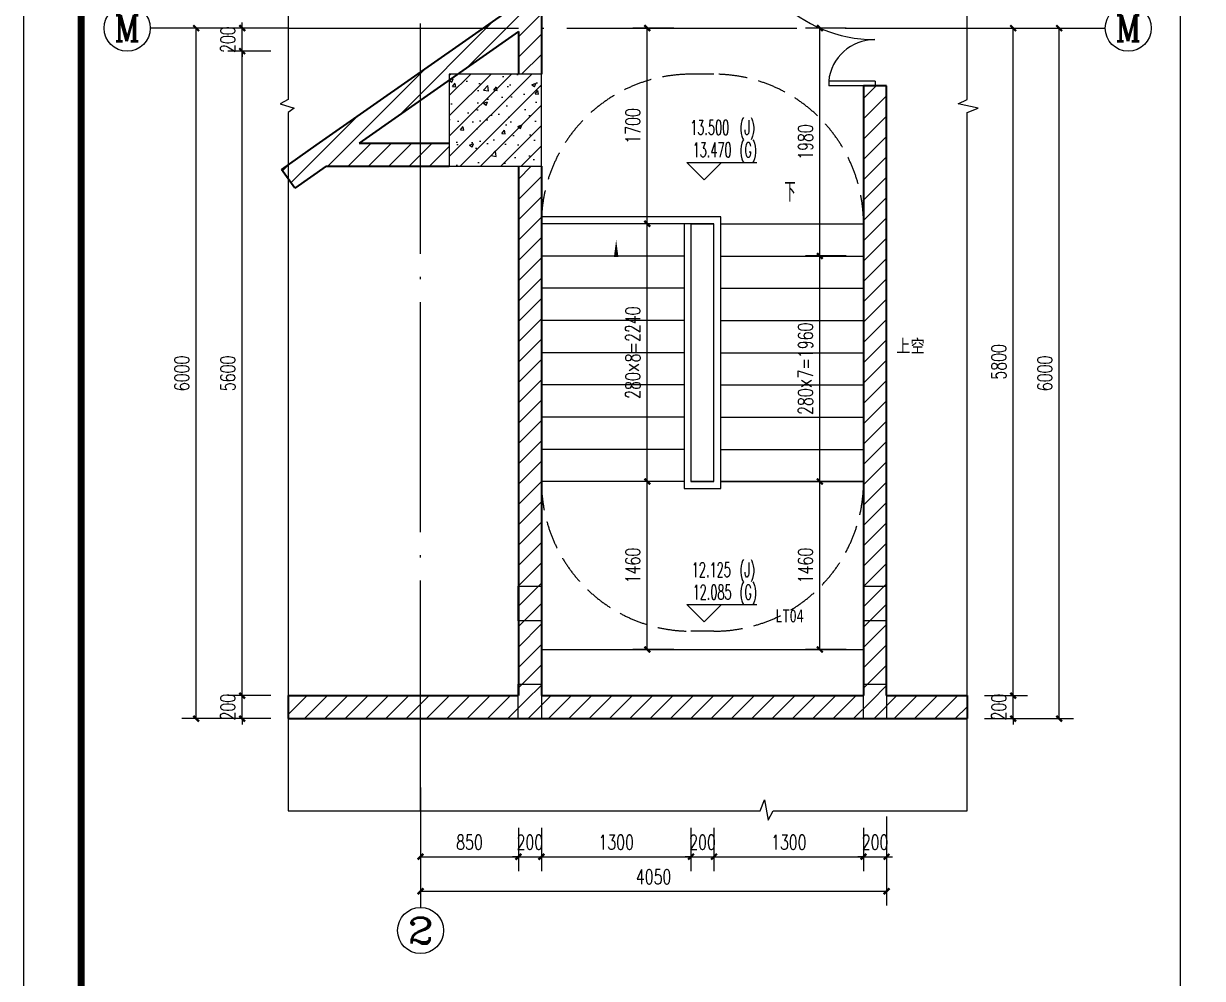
# Model space of a CAD drawing. Header units: millimetres. Extents: x 434053 to 1059003, y -2417481 to 936527.
# Drawn here: x 578801 to 589046, y -1767474 to -1759177 of the extents above; entities that cross this region are included whole.
import ezdxf
from ezdxf.enums import TextEntityAlignment as Align

# ---------------------------------------------------------------- set-up
doc = ezdxf.new("R2010")
doc.units = ezdxf.units.MM
doc.header["$LTSCALE"] = 1000
doc.header["$MEASUREMENT"] = 0
doc.linetypes.add('DASH', pattern=[0.35, 0.25, -0.1])
doc.linetypes.add('DOTE', pattern=[2.42, 2, -0.2, 0.02, -0.2])
doc.layers.get('Defpoints').update_dxf_attribs({"color": 6})
doc.layers.add('A-ANNO-TEXT', color=7, linetype='Continuous', lineweight=25)
doc.layers.add('A-WALL', color=5, linetype='Continuous', lineweight=35)
for name, color, linetype in [('A-ANNO-TTLB', 7, 'Continuous'), ('A-AXIS', 16, 'DOTE'), ('A-WALL-PATT', 8, 'Continuous'), ('AXIS', 3, 'Continuous'), ('AXIS_TEXT', 7, 'Continuous'), ('COLUMN', 5, 'Continuous'), ('DIM_ELEV', 3, 'Continuous'), ('DIM_SYMB', 3, 'Continuous'), ('DOOR_FIRE', 4, 'Continuous'), ('HZHZNEWPLOTLAYER#@$TT', 7, 'Continuous'), ('PUB_DIM', 83, 'Continuous'), ('PUB_HATCH', 8, 'Continuous'), ('PUB_TEXT', 7, 'Continuous'), ('STAIR', 2, 'Continuous'), ('TZ', 6, 'Continuous')]:
    doc.layers.add(name, color=color, linetype=linetype)
doc.styles.add('_TCH_AXIS', font='COMPLEX', dxfattribs={"bigfont": 'GBCBIG'})
doc.styles.add('_TCH_DIM', font='SIMPLEX.shx', dxfattribs={"width": 0.8, "height": 3, "bigfont": 'GBCBIG.shx'})
doc.styles.add('_TCH_DIM_T3', font='SIMPLEX', dxfattribs={"width": 0.705882, "bigfont": 'GBCBIG'})
doc.styles.add('COMPLEX', font='COMPLEX')
doc.styles.add('TITXV', font='', dxfattribs={"width": 0.8})
doc.styles.get('TITXV').set_extended_font_data('SimSun')
doc.dimstyles.new('_TCH_ARCH&&50', dxfattribs={"dimtxt": 127.5, "dimasz": 50, "dimexe": 125, "dimexo": 150, "dimgap": 61.25, "dimtad": 1, "dimdec": 0, "dimzin": 0, "dimdsep": 46, "dimtxsty": '_TCH_DIM_T3', "dimblk": 'ARCHTICK', "dimcen": 0.09, "dimclrt": 7, "dimazin": 2, "dimtfac": 1, "dimtdec": 0, "dimtix": 1, "dimtmove": 2, "dimatfit": 3, "dimfxl": 1, "dimtolj": 1, "dimtzin": 0, "dimarcsym": 0})
pattern_1 = [(45, (-1713816.56, -1462893.01), (-88.388383, 88.388383), [])]

# ---------------------------------------------------------------- blocks, each defined once
blk = doc.blocks.new('A$C1A944FEE')
blk.add_lwpolyline([(0, 11820), (9550, 11820), (9550, 0), (0, 0)], close=True)
blk = doc.blocks.new('_AXISO')
blk.add_circle((0, 0), 0.5)
at = {"layer": 'AXIS_TEXT', "style": 'COMPLEX', "width": 1.041667}
blk.add_attdef('A', text='', height=0.56, dxfattribs=at).set_placement((-0.25, -0.28), (0.25, -0.28), align=Align.FIT)
blk = doc.blocks.new('_ArchTick')
at = {"color": 0, "linetype": 'ByBlock', "const_width": 0.4}
blk.add_lwpolyline([(-0.5, -0.5), (0.5, 0.5)], dxfattribs=at)
blk = doc.blocks.new('*D2412')
at = {"layer": 'Defpoints', "color": 0, "transparency": 16777216}
for p in [(2750, 1700), (6800, 1700), (6800, 900)]:
    blk.add_point(p, dxfattribs=at)
at = {"layer": 'PUB_DIM', "color": 0, "lineweight": -2, "transparency": 16777216}
for p, q in [((2750, 1550), (2750, 775)), ((6800, 1550), (6800, 775)), ((2750, 900), (6800, 900))]:
    blk.add_line(p, q, dxfattribs=at)
at = {"layer": 'PUB_DIM', "color": 0, "lineweight": -2, "transparency": 16777216, "xscale": 50, "yscale": 50, "zscale": 50, "rotation": 180}
blk.add_blockref('_ArchTick', (2750, 900), dxfattribs=at)
at = {"layer": 'PUB_DIM', "color": 0, "lineweight": -2, "transparency": 16777216, "xscale": 50, "yscale": 50, "zscale": 50}
blk.add_blockref('_ArchTick', (6800, 900), dxfattribs=at)
at = {"layer": 'PUB_DIM', "color": 7, "transparency": 16777216, "insert": (4775, 1025), "char_height": 127.5, "attachment_point": 5, "style": '_TCH_DIM_T3'}
blk.add_mtext('\\A1;4050', dxfattribs=at)
blk = doc.blocks.new('*D2413')
at = {"layer": 'Defpoints', "color": 0, "transparency": 16777216}
for p in [(800, 8400), (1600, 8400), (1600, 2400)]:
    blk.add_point(p, dxfattribs=at)
at = {"layer": 'PUB_DIM', "color": 0, "lineweight": -2, "transparency": 16777216}
for p, q in [((1450, 8400), (675, 8400)), ((800, 2400), (800, 8400)), ((1450, 2400), (675, 2400))]:
    blk.add_line(p, q, dxfattribs=at)
at = {"layer": 'PUB_DIM', "color": 0, "lineweight": -2, "transparency": 16777216, "xscale": 50, "yscale": 50, "zscale": 50}
for p, rotation in [((800, 8400), 90), ((800, 2400), 270)]:
    blk.add_blockref('_ArchTick', p, dxfattribs=dict(at, rotation=rotation))
at = {"layer": 'PUB_DIM', "color": 7, "transparency": 16777216, "insert": (675, 5400), "char_height": 127.5, "attachment_point": 5, "rotation": 90, "style": '_TCH_DIM_T3'}
blk.add_mtext('\\A1;6000', dxfattribs=at)
blk = doc.blocks.new('*D2414')
at = {"layer": 'Defpoints', "color": 0, "transparency": 16777216}
for p in [(7500, 8400), (8300, 8400), (7500, 2400)]:
    blk.add_point(p, dxfattribs=at)
at = {"layer": 'PUB_DIM', "color": 0, "lineweight": -2, "transparency": 16777216}
for p, q in [((7650, 8400), (8425, 8400)), ((8300, 2400), (8300, 8400)), ((7650, 2400), (8425, 2400))]:
    blk.add_line(p, q, dxfattribs=at)
at = {"layer": 'PUB_DIM', "color": 0, "lineweight": -2, "transparency": 16777216, "xscale": 50, "yscale": 50, "zscale": 50}
for p, rotation in [((8300, 8400), 90), ((8300, 2400), 270)]:
    blk.add_blockref('_ArchTick', p, dxfattribs=dict(at, rotation=rotation))
at = {"layer": 'PUB_DIM', "color": 7, "transparency": 16777216, "insert": (8175, 5400), "char_height": 127.5, "attachment_point": 5, "rotation": 90, "style": '_TCH_DIM_T3'}
blk.add_mtext('\\A1;6000', dxfattribs=at)
blk = doc.blocks.new('*D2415')
at = {"layer": 'Defpoints', "color": 0, "transparency": 16777216}
for p in [(1200, 8400), (1600, 8400), (1600, 8200)]:
    blk.add_point(p, dxfattribs=at)
at = {"layer": 'PUB_DIM', "color": 0, "lineweight": -2, "transparency": 16777216}
for p, q in [((1200, 8400), (1200, 8450)), ((1450, 8400), (1075, 8400)), ((1200, 8200), (1200, 8400)), ((1450, 8200), (1075, 8200)), ((1200, 8200), (1200, 8150))]:
    blk.add_line(p, q, dxfattribs=at)
at = {"layer": 'PUB_DIM', "color": 0, "lineweight": -2, "transparency": 16777216, "xscale": 50, "yscale": 50, "zscale": 50}
for p, rotation in [((1200, 8400), 270), ((1200, 8200), 90)]:
    blk.add_blockref('_ArchTick', p, dxfattribs=dict(at, rotation=rotation))
at = {"layer": 'PUB_DIM', "color": 7, "transparency": 16777216, "insert": (1075, 8300), "char_height": 127.5, "attachment_point": 5, "rotation": 90, "style": '_TCH_DIM_T3'}
blk.add_mtext('\\A1;200', dxfattribs=at)
blk = doc.blocks.new('*D2416')
at = {"layer": 'Defpoints', "color": 0, "transparency": 16777216}
for p in [(1200, 8200), (1600, 8200), (1600, 2600)]:
    blk.add_point(p, dxfattribs=at)
at = {"layer": 'PUB_DIM', "color": 0, "lineweight": -2, "transparency": 16777216}
for p, q in [((1450, 8200), (1075, 8200)), ((1200, 2600), (1200, 8200)), ((1450, 2600), (1075, 2600))]:
    blk.add_line(p, q, dxfattribs=at)
at = {"layer": 'PUB_DIM', "color": 0, "lineweight": -2, "transparency": 16777216, "xscale": 50, "yscale": 50, "zscale": 50}
for p, rotation in [((1200, 8200), 90), ((1200, 2600), 270)]:
    blk.add_blockref('_ArchTick', p, dxfattribs=dict(at, rotation=rotation))
at = {"layer": 'PUB_DIM', "color": 7, "transparency": 16777216, "insert": (1075, 5400), "char_height": 127.5, "attachment_point": 5, "rotation": 90, "style": '_TCH_DIM_T3'}
blk.add_mtext('\\A1;5600', dxfattribs=at)
blk = doc.blocks.new('*D2417')
at = {"layer": 'Defpoints', "color": 0, "transparency": 16777216}
for p in [(1200, 2600), (1600, 2600), (1600, 2400)]:
    blk.add_point(p, dxfattribs=at)
at = {"layer": 'PUB_DIM', "color": 0, "lineweight": -2, "transparency": 16777216}
for p, q in [((1450, 2600), (1075, 2600)), ((1200, 2600), (1200, 2650)), ((1200, 2400), (1200, 2600)), ((1450, 2400), (1075, 2400)), ((1200, 2400), (1200, 2350))]:
    blk.add_line(p, q, dxfattribs=at)
at = {"layer": 'PUB_DIM', "color": 0, "lineweight": -2, "transparency": 16777216, "xscale": 50, "yscale": 50, "zscale": 50}
for p, rotation in [((1200, 2600), 270), ((1200, 2400), 90)]:
    blk.add_blockref('_ArchTick', p, dxfattribs=dict(at, rotation=rotation))
at = {"layer": 'PUB_DIM', "color": 7, "transparency": 16777216, "insert": (1075, 2500), "char_height": 127.5, "attachment_point": 5, "rotation": 90, "style": '_TCH_DIM_T3'}
blk.add_mtext('\\A1;200', dxfattribs=at)
blk = doc.blocks.new('*D2418')
at = {"layer": 'Defpoints', "color": 0, "transparency": 16777216}
for p in [(7500, 8400), (7900, 8400), (7500, 2600)]:
    blk.add_point(p, dxfattribs=at)
at = {"layer": 'PUB_DIM', "color": 0, "lineweight": -2, "transparency": 16777216}
for p, q in [((7650, 8400), (8025, 8400)), ((7900, 2600), (7900, 8400)), ((7650, 2600), (8025, 2600))]:
    blk.add_line(p, q, dxfattribs=at)
at = {"layer": 'PUB_DIM', "color": 0, "lineweight": -2, "transparency": 16777216, "xscale": 50, "yscale": 50, "zscale": 50}
for p, rotation in [((7900, 8400), 90), ((7900, 2600), 270)]:
    blk.add_blockref('_ArchTick', p, dxfattribs=dict(at, rotation=rotation))
at = {"layer": 'PUB_DIM', "color": 7, "transparency": 16777216, "insert": (7775, 5500), "char_height": 127.5, "attachment_point": 5, "rotation": 90, "style": '_TCH_DIM_T3'}
blk.add_mtext('\\A1;5800', dxfattribs=at)
blk = doc.blocks.new('*D2419')
at = {"layer": 'Defpoints', "color": 0, "transparency": 16777216}
for p in [(7500, 2600), (7900, 2600), (7500, 2400)]:
    blk.add_point(p, dxfattribs=at)
at = {"layer": 'PUB_DIM', "color": 0, "lineweight": -2, "transparency": 16777216}
for p, q in [((7650, 2600), (8025, 2600)), ((7900, 2600), (7900, 2650)), ((7900, 2400), (7900, 2600)), ((7650, 2400), (8025, 2400)), ((7900, 2400), (7900, 2350))]:
    blk.add_line(p, q, dxfattribs=at)
at = {"layer": 'PUB_DIM', "color": 0, "lineweight": -2, "transparency": 16777216, "xscale": 50, "yscale": 50, "zscale": 50}
for p, rotation in [((7900, 2600), 270), ((7900, 2400), 90)]:
    blk.add_blockref('_ArchTick', p, dxfattribs=dict(at, rotation=rotation))
at = {"layer": 'PUB_DIM', "color": 7, "transparency": 16777216, "insert": (7775, 2500), "char_height": 127.5, "attachment_point": 5, "rotation": 90, "style": '_TCH_DIM_T3'}
blk.add_mtext('\\A1;200', dxfattribs=at)
blk = doc.blocks.new('*D2420')
at = {"layer": 'Defpoints', "color": 0, "transparency": 16777216}
for p in [(2750, 1600), (3600, 1600), (3600, 1200)]:
    blk.add_point(p, dxfattribs=at)
at = {"layer": 'PUB_DIM', "color": 0, "lineweight": -2, "transparency": 16777216}
for p, q in [((2750, 1450), (2750, 1075)), ((3600, 1450), (3600, 1075)), ((2750, 1200), (3600, 1200))]:
    blk.add_line(p, q, dxfattribs=at)
at = {"layer": 'PUB_DIM', "color": 0, "lineweight": -2, "transparency": 16777216, "xscale": 50, "yscale": 50, "zscale": 50, "rotation": 180}
blk.add_blockref('_ArchTick', (2750, 1200), dxfattribs=at)
at = {"layer": 'PUB_DIM', "color": 0, "lineweight": -2, "transparency": 16777216, "xscale": 50, "yscale": 50, "zscale": 50}
blk.add_blockref('_ArchTick', (3600, 1200), dxfattribs=at)
at = {"layer": 'PUB_DIM', "color": 7, "transparency": 16777216, "insert": (3175, 1325), "char_height": 127.5, "attachment_point": 5, "style": '_TCH_DIM_T3'}
blk.add_mtext('\\A1;850', dxfattribs=at)
blk = doc.blocks.new('*D2421')
at = {"layer": 'Defpoints', "color": 0, "transparency": 16777216}
for p in [(3600, 1600), (3800, 1600), (3800, 1200)]:
    blk.add_point(p, dxfattribs=at)
at = {"layer": 'PUB_DIM', "color": 0, "lineweight": -2, "transparency": 16777216}
for p, q in [((3600, 1450), (3600, 1075)), ((3800, 1450), (3800, 1075)), ((3600, 1200), (3550, 1200)), ((3600, 1200), (3800, 1200)), ((3800, 1200), (3850, 1200))]:
    blk.add_line(p, q, dxfattribs=at)
at = {"layer": 'PUB_DIM', "color": 0, "lineweight": -2, "transparency": 16777216, "xscale": 50, "yscale": 50, "zscale": 50}
blk.add_blockref('_ArchTick', (3600, 1200), dxfattribs=at)
at = {"layer": 'PUB_DIM', "color": 0, "lineweight": -2, "transparency": 16777216, "xscale": 50, "yscale": 50, "zscale": 50, "rotation": 180}
blk.add_blockref('_ArchTick', (3800, 1200), dxfattribs=at)
at = {"layer": 'PUB_DIM', "color": 7, "transparency": 16777216, "insert": (3700, 1325), "char_height": 127.5, "attachment_point": 5, "style": '_TCH_DIM_T3'}
blk.add_mtext('\\A1;200', dxfattribs=at)
blk = doc.blocks.new('*D2422')
at = {"layer": 'Defpoints', "color": 0, "transparency": 16777216}
for p in [(3800, 1600), (5100, 1600), (5100, 1200)]:
    blk.add_point(p, dxfattribs=at)
at = {"layer": 'PUB_DIM', "color": 0, "lineweight": -2, "transparency": 16777216}
for p, q in [((3800, 1450), (3800, 1075)), ((5100, 1450), (5100, 1075)), ((3800, 1200), (5100, 1200))]:
    blk.add_line(p, q, dxfattribs=at)
at = {"layer": 'PUB_DIM', "color": 0, "lineweight": -2, "transparency": 16777216, "xscale": 50, "yscale": 50, "zscale": 50, "rotation": 180}
blk.add_blockref('_ArchTick', (3800, 1200), dxfattribs=at)
at = {"layer": 'PUB_DIM', "color": 0, "lineweight": -2, "transparency": 16777216, "xscale": 50, "yscale": 50, "zscale": 50}
blk.add_blockref('_ArchTick', (5100, 1200), dxfattribs=at)
at = {"layer": 'PUB_DIM', "color": 7, "transparency": 16777216, "insert": (4450, 1325), "char_height": 127.5, "attachment_point": 5, "style": '_TCH_DIM_T3'}
blk.add_mtext('\\A1;1300', dxfattribs=at)
blk = doc.blocks.new('*D2423')
at = {"layer": 'Defpoints', "color": 0, "transparency": 16777216}
for p in [(5100, 1600), (5300, 1600), (5300, 1200)]:
    blk.add_point(p, dxfattribs=at)
at = {"layer": 'PUB_DIM', "color": 0, "lineweight": -2, "transparency": 16777216}
for p, q in [((5100, 1450), (5100, 1075)), ((5300, 1450), (5300, 1075)), ((5100, 1200), (5050, 1200)), ((5100, 1200), (5300, 1200)), ((5300, 1200), (5350, 1200))]:
    blk.add_line(p, q, dxfattribs=at)
at = {"layer": 'PUB_DIM', "color": 0, "lineweight": -2, "transparency": 16777216, "xscale": 50, "yscale": 50, "zscale": 50}
blk.add_blockref('_ArchTick', (5100, 1200), dxfattribs=at)
at = {"layer": 'PUB_DIM', "color": 0, "lineweight": -2, "transparency": 16777216, "xscale": 50, "yscale": 50, "zscale": 50, "rotation": 180}
blk.add_blockref('_ArchTick', (5300, 1200), dxfattribs=at)
at = {"layer": 'PUB_DIM', "color": 7, "transparency": 16777216, "insert": (5200, 1325), "char_height": 127.5, "attachment_point": 5, "style": '_TCH_DIM_T3'}
blk.add_mtext('\\A1;200', dxfattribs=at)
blk = doc.blocks.new('*D2424')
at = {"layer": 'Defpoints', "color": 0, "transparency": 16777216}
for p in [(5300, 1600), (6600, 1600), (6600, 1200)]:
    blk.add_point(p, dxfattribs=at)
at = {"layer": 'PUB_DIM', "color": 0, "lineweight": -2, "transparency": 16777216}
for p, q in [((5300, 1450), (5300, 1075)), ((6600, 1450), (6600, 1075)), ((5300, 1200), (6600, 1200))]:
    blk.add_line(p, q, dxfattribs=at)
at = {"layer": 'PUB_DIM', "color": 0, "lineweight": -2, "transparency": 16777216, "xscale": 50, "yscale": 50, "zscale": 50, "rotation": 180}
blk.add_blockref('_ArchTick', (5300, 1200), dxfattribs=at)
at = {"layer": 'PUB_DIM', "color": 0, "lineweight": -2, "transparency": 16777216, "xscale": 50, "yscale": 50, "zscale": 50}
blk.add_blockref('_ArchTick', (6600, 1200), dxfattribs=at)
at = {"layer": 'PUB_DIM', "color": 7, "transparency": 16777216, "insert": (5950, 1325), "char_height": 127.5, "attachment_point": 5, "style": '_TCH_DIM_T3'}
blk.add_mtext('\\A1;1300', dxfattribs=at)
blk = doc.blocks.new('*D2425')
at = {"layer": 'Defpoints', "color": 0, "transparency": 16777216}
for p in [(6600, 1600), (6800, 1600), (6800, 1200)]:
    blk.add_point(p, dxfattribs=at)
at = {"layer": 'PUB_DIM', "color": 0, "lineweight": -2, "transparency": 16777216}
for p, q in [((6600, 1450), (6600, 1075)), ((6800, 1450), (6800, 1075)), ((6600, 1200), (6550, 1200)), ((6600, 1200), (6800, 1200)), ((6800, 1200), (6850, 1200))]:
    blk.add_line(p, q, dxfattribs=at)
at = {"layer": 'PUB_DIM', "color": 0, "lineweight": -2, "transparency": 16777216, "xscale": 50, "yscale": 50, "zscale": 50}
blk.add_blockref('_ArchTick', (6600, 1200), dxfattribs=at)
at = {"layer": 'PUB_DIM', "color": 0, "lineweight": -2, "transparency": 16777216, "xscale": 50, "yscale": 50, "zscale": 50, "rotation": 180}
blk.add_blockref('_ArchTick', (6800, 1200), dxfattribs=at)
at = {"layer": 'PUB_DIM', "color": 7, "transparency": 16777216, "insert": (6700, 1325), "char_height": 127.5, "attachment_point": 5, "style": '_TCH_DIM_T3'}
blk.add_mtext('\\A1;200', dxfattribs=at)
blk = doc.blocks.new('asdfgafgA$C15443CC7')
at = {"layer": 'A-ANNO-TTLB'}
blk.add_lwpolyline([(52200, 0), (209850, 0), (209850, 89100), (52200, 89100)], close=True, dxfattribs=at)
at = {"layer": 'A-ANNO-TTLB', "const_width": 180}
blk.add_lwpolyline([(55950, 1500), (208350, 1500), (208350, 87600), (55950, 87600)], close=True, dxfattribs=at)
blk = doc.blocks.new('asdfadfsdhg')
at = {"xscale": 0.3333333333333333, "yscale": 0.3333333333333333, "zscale": 0.3333333333333333, "rotation": 270}
blk.add_blockref('asdfgafgA$C15443CC7', (0, 69950), dxfattribs=at)
blk = doc.blocks.new('A$C41BC708E')
at = {"layer": 'TZ'}
for points in [[(50034, 37169), (50034, 36869), (49834, 36869), (49834, 37169)], [(53034, 37169), (53034, 36869), (52834, 36869), (52834, 37169)], [(50034, 36319), (50034, 36019), (49834, 36019), (49834, 36319)], [(53034, 36319), (53034, 36019), (52834, 36019), (52834, 36319)]]:
    blk.add_lwpolyline(points, close=True, dxfattribs=at)
blk = doc.blocks.new('*D2331')
at = {"layer": 'Defpoints', "color": 0, "transparency": 16777216}
for p in [(585721, -1763156), (586101, -1763156), (586101, -1764616)]:
    blk.add_point(p, dxfattribs=at)
at = {"layer": 'PUB_DIM', "color": 0, "lineweight": -2, "transparency": 16777216}
for p, q in [((585951, -1763156), (585596, -1763156)), ((585721, -1764616), (585721, -1763156)), ((585951, -1764616), (585596, -1764616))]:
    blk.add_line(p, q, dxfattribs=at)
at = {"layer": 'PUB_DIM', "color": 0, "lineweight": -2, "transparency": 16777216, "xscale": 50, "yscale": 50, "zscale": 50}
for p, rotation in [((585721, -1763156), 90), ((585721, -1764616), 270)]:
    blk.add_blockref('_ArchTick', p, dxfattribs=dict(at, rotation=rotation))
at = {"layer": 'PUB_DIM', "color": 7, "transparency": 16777216, "insert": (585596, -1763886), "char_height": 127.5, "attachment_point": 5, "rotation": 90, "style": '_TCH_DIM_T3'}
blk.add_mtext('\\A1;1460', dxfattribs=at)
blk = doc.blocks.new('*D2332')
at = {"layer": 'Defpoints', "color": 0, "transparency": 16777216}
for p in [(585721, -1761196), (586101, -1761196), (586101, -1763156)]:
    blk.add_point(p, dxfattribs=at)
at = {"layer": 'PUB_DIM', "color": 0, "lineweight": -2, "transparency": 16777216}
for p, q in [((585951, -1761196), (585596, -1761196)), ((585721, -1763156), (585721, -1761196)), ((585951, -1763156), (585596, -1763156))]:
    blk.add_line(p, q, dxfattribs=at)
at = {"layer": 'PUB_DIM', "color": 0, "lineweight": -2, "transparency": 16777216, "xscale": 50, "yscale": 50, "zscale": 50}
for p, rotation in [((585721, -1761196), 90), ((585721, -1763156), 270)]:
    blk.add_blockref('_ArchTick', p, dxfattribs=dict(at, rotation=rotation))
at = {"layer": 'PUB_DIM', "color": 7, "transparency": 16777216, "insert": (585596, -1762176), "char_height": 127.5, "attachment_point": 5, "rotation": 90, "style": '_TCH_DIM_T3'}
blk.add_mtext('\\A1;280×7=1960', dxfattribs=at)
blk = doc.blocks.new('*D2333')
at = {"layer": 'Defpoints', "color": 0, "transparency": 16777216}
for p in [(585721, -1759216), (586101, -1759216), (586101, -1761196)]:
    blk.add_point(p, dxfattribs=at)
at = {"layer": 'PUB_DIM', "color": 0, "lineweight": -2, "transparency": 16777216}
for p, q in [((585951, -1759216), (585596, -1759216)), ((585721, -1761196), (585721, -1759216)), ((585951, -1761196), (585596, -1761196))]:
    blk.add_line(p, q, dxfattribs=at)
at = {"layer": 'PUB_DIM', "color": 0, "lineweight": -2, "transparency": 16777216, "xscale": 50, "yscale": 50, "zscale": 50}
for p, rotation in [((585721, -1759216), 90), ((585721, -1761196), 270)]:
    blk.add_blockref('_ArchTick', p, dxfattribs=dict(at, rotation=rotation))
at = {"layer": 'PUB_DIM', "color": 7, "transparency": 16777216, "insert": (585596, -1760206), "char_height": 127.5, "attachment_point": 5, "rotation": 90, "style": '_TCH_DIM_T3'}
blk.add_mtext('\\A1;1980', dxfattribs=at)
blk = doc.blocks.new('*D2334')
at = {"layer": 'Defpoints', "color": 0, "transparency": 16777216}
for p in [(584221, -1763156), (584601, -1763156), (584601, -1764616)]:
    blk.add_point(p, dxfattribs=at)
at = {"layer": 'PUB_DIM', "color": 0, "lineweight": -2, "transparency": 16777216}
for p, q in [((584451, -1763156), (584096, -1763156)), ((584221, -1764616), (584221, -1763156)), ((584451, -1764616), (584096, -1764616))]:
    blk.add_line(p, q, dxfattribs=at)
at = {"layer": 'PUB_DIM', "color": 0, "lineweight": -2, "transparency": 16777216, "xscale": 50, "yscale": 50, "zscale": 50}
for p, rotation in [((584221, -1763156), 90), ((584221, -1764616), 270)]:
    blk.add_blockref('_ArchTick', p, dxfattribs=dict(at, rotation=rotation))
at = {"layer": 'PUB_DIM', "color": 7, "transparency": 16777216, "insert": (584096, -1763886), "char_height": 127.5, "attachment_point": 5, "rotation": 90, "style": '_TCH_DIM_T3'}
blk.add_mtext('\\A1;1460', dxfattribs=at)
blk = doc.blocks.new('*D2335')
at = {"layer": 'Defpoints', "color": 0, "transparency": 16777216}
for p in [(584221, -1760916), (584601, -1760916), (584601, -1763156)]:
    blk.add_point(p, dxfattribs=at)
at = {"layer": 'PUB_DIM', "color": 0, "lineweight": -2, "transparency": 16777216}
for p, q in [((584451, -1760916), (584096, -1760916)), ((584221, -1763156), (584221, -1760916)), ((584451, -1763156), (584096, -1763156))]:
    blk.add_line(p, q, dxfattribs=at)
at = {"layer": 'PUB_DIM', "color": 0, "lineweight": -2, "transparency": 16777216, "xscale": 50, "yscale": 50, "zscale": 50}
for p, rotation in [((584221, -1760916), 90), ((584221, -1763156), 270)]:
    blk.add_blockref('_ArchTick', p, dxfattribs=dict(at, rotation=rotation))
at = {"layer": 'PUB_DIM', "color": 7, "transparency": 16777216, "insert": (584096, -1762036), "char_height": 127.5, "attachment_point": 5, "rotation": 90, "style": '_TCH_DIM_T3'}
blk.add_mtext('\\A1;280×8=2240', dxfattribs=at)
blk = doc.blocks.new('*D2336')
at = {"layer": 'Defpoints', "color": 0, "transparency": 16777216}
for p in [(584221, -1759216), (584601, -1759216), (584601, -1760916)]:
    blk.add_point(p, dxfattribs=at)
at = {"layer": 'PUB_DIM', "color": 0, "lineweight": -2, "transparency": 16777216}
for p, q in [((584451, -1759216), (584096, -1759216)), ((584221, -1760916), (584221, -1759216)), ((584451, -1760916), (584096, -1760916))]:
    blk.add_line(p, q, dxfattribs=at)
at = {"layer": 'PUB_DIM', "color": 0, "lineweight": -2, "transparency": 16777216, "xscale": 50, "yscale": 50, "zscale": 50}
for p, rotation in [((584221, -1759216), 90), ((584221, -1760916), 270)]:
    blk.add_blockref('_ArchTick', p, dxfattribs=dict(at, rotation=rotation))
at = {"layer": 'PUB_DIM', "color": 7, "transparency": 16777216, "insert": (584096, -1760066), "char_height": 127.5, "attachment_point": 5, "rotation": 90, "style": '_TCH_DIM_T3'}
blk.add_mtext('\\A1;1700', dxfattribs=at)
blk = doc.blocks.new('$DorLib2D$00000225')
at = {"color": 0}
for p, q in [((0.475, -0.0014), (0.475, 0.7521)), ((0.475, 0.7521), (0.5, 0.7521)), ((0.5, -0.0014), (0.5, 0.7521)), ((-0.5, 0), (-0.5, 0.252)), ((-0.475, 0.252), (-0.5, 0.252)), ((-0.475, 0), (-0.475, 0.252)), ((-0.475, 0), (-0.5, 0)), ((0.475, -0.0014), (0.5, -0.0014))]:
    blk.add_line(p, q, dxfattribs=at)
for centre, radius, start, end in [((0.5046, -0.0019), 0.7546, 92.24927, 179.72377), ((-0.5008, 0.0026), 0.2508, 359.78987, 84.09744)]:
    blk.add_arc(centre, radius, start, end, dxfattribs=at)
blk = doc.blocks.new('A$C2FA77C9D')
at = {"layer": 'A-AXIS'}
for p, q in [((2750, 1600), (2750, 9900)), ((1600, 8400), (7500, 8400))]:
    blk.add_line(p, q, dxfattribs=at)
at = {"layer": 'AXIS'}
for p, q in [((1600, 8400), (400, 8400)), ((7500, 8400), (8700, 8400)), ((2750, 1800), (2750, 759))]:
    blk.add_line(p, q, dxfattribs=at)
at = {"layer": 'DIM_SYMB'}
blk.add_lwpolyline([(7500, 9900), (5813.4, 9900), (5775.2, 9795), (5738.2, 10005), (5700.9, 9900), (1600, 9900), (1600, 7780.9), (1530.8, 7742.7), (1650.7, 7705.7), (1600, 7668.4), (1600, 1600), (5700.9, 1600), (5738.2, 1693.7), (5770.8, 1519), (5813.4, 1600), (7500, 1600), (7500, 7668.4), (7595, 7705.7), (7421.8, 7742.7), (7500, 7780.9), (7500, 9900)], dxfattribs=at)
at = {"layer": 'AXIS'}
ref = blk.add_blockref('_AXISO', (200, 8400), dxfattribs=dict(at, xscale=400, yscale=400, zscale=400))
ref.add_attrib('A', 'M', dxfattribs={"layer": 'AXIS_TEXT', "height": 226.3, "style": '_TCH_AXIS'}).set_placement((86.9, 8286.9), (313.1, 8286.9), align=Align.FIT)
ref = blk.add_blockref('_AXISO', (8900, 8400), dxfattribs=dict(at, xscale=400, yscale=400, zscale=400))
ref.add_attrib('A', 'M', dxfattribs={"layer": 'AXIS_TEXT', "height": 226.3, "style": '_TCH_AXIS'}).set_placement((8786.9, 8286.9), (9013.1, 8286.9), align=Align.FIT)
ref = blk.add_blockref('_AXISO', (2750, 559), dxfattribs=dict(at, xscale=400, yscale=400, zscale=400))
ref.add_attrib('A', '2', dxfattribs={"layer": 'AXIS_TEXT', "height": 226.3, "style": '_TCH_AXIS', "width": 1.5}).set_placement((2636.9, 445.9), (2863.1, 445.9), align=Align.FIT)
at = {"layer": 'PUB_DIM'}
for p1, p2, distance, picture, middle in [((1600, 2400), (1600, 8400), 800, '*D2413', (675, 5400)), ((1600, 8200), (1600, 8400), 400, '*D2415', (1075, 8300)), ((7500, 2400), (7500, 8400), -800, '*D2414', (8175, 5400)), ((7500, 2600), (7500, 8400), -400, '*D2418', (7775, 5500)), ((1600, 2600.1), (1600, 8200), 400, '*D2416', (1075, 5400)), ((1600, 2400), (1600, 2600.1), 400, '*D2417', (1075, 2500)), ((7500, 2400), (7500, 2600), -400, '*D2419', (7775, 2500)), ((2750, 1700), (6800, 1700), -800, '*D2412', (4775, 1025)), ((2750, 1600), (3600, 1600), -400, '*D2420', (3175, 1325)), ((3600, 1600), (3800, 1600), -400, '*D2421', (3700, 1325)), ((3800, 1600), (5100, 1600), -400, '*D2422', (4450, 1325)), ((5100, 1600), (5300, 1600), -400, '*D2423', (5200, 1325)), ((5300, 1600), (6600, 1600), -400, '*D2424', (5950, 1325)), ((6600, 1600), (6800, 1600), -400, '*D2425', (6700, 1325))]:
    dim = blk.add_aligned_dim(p1=p1, p2=p2, distance=distance, dimstyle='_TCH_ARCH&&50', dxfattribs=at)
    dim.commit()
    dim.dimension.update_dxf_attribs({"geometry": picture, "text_midpoint": middle})

msp = doc.modelspace()

# ---------------------------------------------------------------- hatches: boundary and pattern name
at = {"layer": 'A-WALL-PATT'}
h = msp.add_hatch(dxfattribs=at)
h.set_pattern_fill('普通砖', color=256, scale=50, style=0)
h.set_pattern_definition(pattern_1)
h.paths.add_polyline_path([(583181.8, -1759106.9), (583143.5, -1758970.8), (581342, -1760234.4), (581496.4, -1760289), (581716.2, -1760216.3), (583100.9, -1759245)])
h = msp.add_hatch(dxfattribs=at)
h.set_pattern_fill('普通砖', color=256, scale=50, style=0)
h.set_pattern_definition(pattern_1)
h.paths.add_polyline_path([(583100.9, -1759616.3), (583300.9, -1759616.3), (583300.9, -1759104.7), (583181.8, -1759106.9), (583100.9, -1759245)])
h = msp.add_hatch(dxfattribs=at)
h.set_pattern_fill('普通砖', color=256, scale=50, style=0)
h.set_pattern_definition(pattern_1)
h.paths.add_polyline_path([(586300.9, -1765016.3), (586300.9, -1759716.3), (586100.9, -1759716.3), (586100.9, -1765016.3), (586200.9, -1765082.9)])
h = msp.add_hatch(dxfattribs=at)
h.set_pattern_fill('普通砖', color=256, scale=50, style=0)
h.set_pattern_definition(pattern_1)
h.paths.add_polyline_path([(581496.4, -1760289), (581342, -1760234.4), (581043.5, -1760443.8), (581158.4, -1760607.5), (581431, -1760416.3)])
h = msp.add_hatch(dxfattribs=at)
h.set_pattern_fill('普通砖', color=256, scale=50, style=0)
h.set_pattern_definition(pattern_1)
h.paths.add_polyline_path([(582500.9, -1760416.3), (582500.9, -1760216.3), (581716.2, -1760216.3), (581496.4, -1760289), (581431, -1760416.3)])
h = msp.add_hatch(dxfattribs=at)
h.set_pattern_fill('普通砖', color=256, scale=50, style=0)
h.set_pattern_definition(pattern_1)
h.paths.add_polyline_path([(583300.9, -1760416.3), (583100.9, -1760416.3), (583100.9, -1765016.3), (583200.9, -1765082.9), (583300.9, -1765016.3)])
h = msp.add_hatch(dxfattribs=at)
h.set_pattern_fill('普通砖', color=256, scale=50, style=0)
h.set_pattern_definition(pattern_1)
h.paths.add_polyline_path([(581100.9, -1765216.3), (583200.9, -1765216.3), (583200.9, -1765082.9), (583100.9, -1765016.3), (581100.9, -1765016.3)])
h = msp.add_hatch(dxfattribs=at)
h.set_pattern_fill('普通砖', color=256, scale=50, style=0)
h.set_pattern_definition(pattern_1)
h.paths.add_polyline_path([(583200.9, -1765082.9), (583200.9, -1765216.3), (586200.9, -1765216.3), (586200.9, -1765082.9), (586100.9, -1765016.3), (583300.9, -1765016.3)])
h = msp.add_hatch(dxfattribs=at)
h.set_pattern_fill('普通砖', color=256, scale=50, style=0)
h.set_pattern_definition(pattern_1)
h.paths.add_polyline_path([(586200.9, -1765082.9), (586200.9, -1765216.3), (587000.9, -1765216.3), (587000.9, -1765016.3), (586300.9, -1765016.3)])
at = {"layer": 'PUB_HATCH'}
h = msp.add_hatch(dxfattribs=at)
h.set_pattern_fill('钢筋混凝土', color=256, scale=50, style=0)
h.set_pattern_definition([(45, (-1713816.56, -1462982.77), (-88.3883476, 88.3883476), []), (50, (-1713816.56, -1462982.77), (358.63009, -31.376067), [37.5, -412.5]), (355, (-1713816.56, -1462982.77), (-69.375667, 376.096067), [30, -330]), (100.4514, (-1713786.68, -1462985.4), (289.25469, 344.71977), [31.870095, -350.571056]), (46.1842, (-1713816.56, -1462882.77), (533.620524, -82.75951), [56.25, -618.75]), (96.6356, (-1713772.1, -1462889.67), (467.33135, 487.05894), [47.80514, -525.8565]), (351.1842, (-1713816.56, -1462882.77), (467.33097, 487.0593), [45, -495]), (21, (-1713766.56, -1462907.77), (298.453526, -201.309445), [37.5, -412.5]), (326, (-1713766.56, -1462907.77), (121.657666, 362.57502), [30, -330]), (71.4514, (-1713741.7, -1462924.55), (420.111314, 161.26525), [31.870095, -350.571056]), (37.5, (-1713816.56, -1462982.77), (6.079928, 166.446927), [0, -326, 0, -335, 0, -331.25]), (7.5, (-1713816.56, -1462982.77), (131.534769, 197.205856), [0, -191, 0, -318.5, 0, -126.25]), (327.5, (-1713928.06, -1462982.77), (266.911218, -11.277436), [0, -125, 0, -390, 0, -517.5]), (317.5, (-1713978.06, -1462982.77), (291.593085, 50.05249), [0, -162.5, 0, -259, 0, -367.5])])
h.paths.add_polyline_path([(582500.9, -1760416.3), (583300.9, -1760416.3), (583300.9, -1759616.3), (582500.9, -1759616.3)])

# ---------------------------------------------------------------- linework, layer by layer
at = {"layer": 'A-WALL'}
for p, q in [((583143.5, -1758970.8), (581342, -1760234.4)), ((583300.9, -1759104.7), (583300.9, -1759616.3)), ((583100.9, -1759245), (581716.2, -1760216.3)), ((583100.9, -1759245), (583100.9, -1759616.3)), ((586300.9, -1759716.3), (586100.9, -1759716.3)), ((586100.9, -1759716.3), (586100.9, -1765016.3)), ((586300.9, -1765016.3), (586300.9, -1759716.3)), ((581342, -1760234.4), (581043.5, -1760443.8)), ((581716.2, -1760216.3), (582500.9, -1760216.3)), ((581158.4, -1760607.5), (581043.5, -1760443.8)), ((581431, -1760416.3), (581158.4, -1760607.5)), ((581431, -1760416.3), (582500.9, -1760416.3)), ((583100.9, -1760416.3), (583100.9, -1765016.3)), ((583300.9, -1760416.3), (583300.9, -1765016.3)), ((581100.9, -1765016.3), (583100.9, -1765016.3)), ((581100.9, -1765016.3), (581100.9, -1765216.3)), ((583300.9, -1765016.3), (586100.9, -1765016.3)), ((586300.9, -1765016.3), (587000.9, -1765016.3)), ((587000.9, -1765016.3), (587000.9, -1765216.3)), ((581100.9, -1765216.3), (583200.9, -1765216.3)), ((583200.9, -1765216.3), (586200.9, -1765216.3)), ((586200.9, -1765216.3), (587000.9, -1765216.3))]:
    msp.add_line(p, q, dxfattribs=at)
at = {"layer": 'COLUMN'}
for p, q in [((583300.9, -1759616.3), (582500.9, -1759616.3)), ((582500.9, -1759616.3), (582500.9, -1760416.3)), ((583300.9, -1760416.3), (583300.9, -1759616.3)), ((582500.9, -1760416.3), (583300.9, -1760416.3))]:
    msp.add_line(p, q, dxfattribs=at)
at = {"layer": 'DIM_ELEV'}
for p, q in [((584715.4, -1760533.3), (584565.4, -1760383.3)), ((584565.4, -1760383.3), (585173.2, -1760383.3)), ((584715.4, -1760533.3), (584865.4, -1760383.3)), ((584715.4, -1764375.8), (584565.4, -1764225.8)), ((584565.4, -1764225.8), (585173.2, -1764225.8)), ((584715.4, -1764375.8), (584865.4, -1764225.8))]:
    msp.add_line(p, q, dxfattribs=at)
at = {"layer": 'DIM_SYMB'}
msp.add_lwpolyline([(585450.9, -1760776.3, 0, 0, 0), (585450.9, -1763886.3, 0, 0, 0), (583950.9, -1763886.3, 0, 0, 0), (583950.9, -1761056.3, 0, 40, 0), (583950.9, -1761206.3, 0, 0, 0)], format="xyseb", dxfattribs=at)
at = {"layer": 'STAIR'}
for p, q in [((584860.9, -1760856.3), (583300.9, -1760856.3)), ((583300.9, -1760916.3), (583300.9, -1760856.3)), ((584860.9, -1763216.3), (584860.9, -1760856.3)), ((583300.9, -1760916.3), (583300.9, -1763156.3)), ((584540.9, -1760916.3), (583300.9, -1760916.3)), ((584800.9, -1760916.3), (583300.9, -1760916.3)), ((584600.9, -1760916.3), (584540.9, -1760916.3)), ((584540.9, -1760916.3), (584540.9, -1763216.3)), ((584600.9, -1760916.3), (584540.9, -1760916.3)), ((584600.9, -1760916.3), (584600.9, -1763156.3)), ((584600.9, -1760916.3), (584600.9, -1763156.3)), ((584600.9, -1760916.3), (584800.9, -1760916.3)), ((584800.9, -1763156.3), (584800.9, -1760916.3)), ((584800.9, -1763156.3), (584800.9, -1760916.3)), ((584860.9, -1760916.3), (586100.9, -1760916.3)), ((586100.9, -1763156.3), (586100.9, -1760916.3)), ((584540.9, -1761196.3), (583300.9, -1761196.3)), ((584860.9, -1761196.3), (586100.9, -1761196.3)), ((584540.9, -1761476.3), (583300.9, -1761476.3)), ((584860.9, -1761476.3), (586100.9, -1761476.3)), ((584540.9, -1761756.3), (583300.9, -1761756.3)), ((584860.9, -1761756.3), (586100.9, -1761756.3)), ((584540.9, -1762036.3), (583300.9, -1762036.3)), ((584860.9, -1762036.3), (586100.9, -1762036.3)), ((584540.9, -1762316.3), (583300.9, -1762316.3)), ((584860.9, -1762316.3), (586100.9, -1762316.3)), ((584540.9, -1762596.3), (583300.9, -1762596.3)), ((584860.9, -1762596.3), (586100.9, -1762596.3)), ((584540.9, -1762876.3), (583300.9, -1762876.3)), ((584860.9, -1762876.3), (586100.9, -1762876.3)), ((584540.9, -1763156.3), (583300.9, -1763156.3)), ((583300.9, -1763156.3), (583300.9, -1764616.3)), ((584540.9, -1763156.3), (583300.9, -1763156.3)), ((584540.9, -1763216.3), (584860.9, -1763216.3)), ((584600.9, -1763156.3), (584800.9, -1763156.3)), ((584800.9, -1763156.3), (584600.9, -1763156.3)), ((584860.9, -1763156.3), (586100.9, -1763156.3)), ((586100.9, -1763156.3), (584860.9, -1763156.3)), ((586100.9, -1764616.3), (586100.9, -1763156.3)), ((583300.9, -1764616.3), (586100.9, -1764616.3))]:
    msp.add_line(p, q, dxfattribs=at)
at = {"layer": 'STAIR', "linetype": 'DASH'}
for points in [[(586100.7, -1760916.3, 0.4142136), (584800.8, -1759616.4), (584600.8, -1759616.4, 0.4142136), (583300.9, -1760916.3)], [(586100.9, -1763156.4, -0.4142136), (584801, -1764456.3), (584601, -1764456.3, -0.4142136), (583301.2, -1763156.4)]]:
    msp.add_lwpolyline(points, format="xyb", dxfattribs=at)

# ---------------------------------------------------------------- block references
for name, p in [('asdfadfsdhg', (578800.9, -1807326.3)), ('A$C1A944FEE', (579300.9, -1768116.3)), ('A$C2FA77C9D', (579500.9, -1767616.3))]:
    msp.add_blockref(name, p)
at = {"layer": 'DOOR_FIRE', "xscale": -1600, "yscale": -1600, "zscale": 200, "rotation": 270}
msp.add_blockref('$DorLib2D$00000225', (586200.9, -1758916.3), dxfattribs=at)
at = {"layer": 'HZHZNEWPLOTLAYER#@$TT'}
msp.add_blockref('A$C41BC708E', (533266.5, -1801235.3), dxfattribs=at)

# ---------------------------------------------------------------- texts
at = {"layer": 'A-ANNO-TEXT', "style": 'TITXV', "width": 0.8}
for s, p in [('上空', (586384.9, -1762034.1)), ('LT04', (585334.8, -1764379.9))]:
    msp.add_text(s, height=113.29, dxfattribs=at).set_placement(p)
at = {"layer": 'PUB_TEXT', "style": '_TCH_DIM'}
for s, height, width, p in [('13.500', 127.5, 0.564706, (584594, -1760143.3)), ('(J)', 127.5, 0.564706, (585022.4, -1760143.3)), ('13.470', 127.5, 0.564706, (584614.6, -1760338.3)), ('(G)', 127.5, 0.564706, (585022.4, -1760338.3)), ('下', 168.8, 0.8, (585413, -1760723.8)), ('(J)', 127.5, 0.564706, (585022.4, -1763985.8)), ('12.125', 127.5, 0.564706, (584607.7, -1763985.8)), ('(G)', 127.5, 0.564706, (585022.4, -1764180.8)), ('12.085', 127.5, 0.564706, (584614.6, -1764180.8))]:
    msp.add_text(s, height=height, dxfattribs=dict(at, width=width)).set_placement(p)

# ---------------------------------------------------------------- dimensions: what is measured, and where the dimension line sits
at = {"layer": 'PUB_DIM'}
for p1, p2, picture, middle in [((584600.9, -1760916.4), (584600.9, -1759216.3), '*D2336', (584095.9, -1760066.3)), ((586100.9, -1761196.3), (586100.9, -1759216.3), '*D2333', (585595.9, -1760206.3)), ((584600.9, -1764616.3), (584600.9, -1763156.3), '*D2334', (584095.9, -1763886.3)), ((586100.9, -1764616.3), (586100.9, -1763156.3), '*D2331', (585595.9, -1763886.3))]:
    dim = msp.add_aligned_dim(p1=p1, p2=p2, distance=380, dimstyle='_TCH_ARCH&&50', dxfattribs=at)
    dim.commit()
    dim.dimension.update_dxf_attribs({"geometry": picture, "text_midpoint": middle})
for p1, p2, text, picture, middle in [((584600.9, -1763156.3), (584600.9, -1760916.4), '280×8=2240', '*D2335', (584095.9, -1762036.3)), ((586100.9, -1763156.3), (586100.9, -1761196.3), '280×7=1960', '*D2332', (585595.9, -1762176.3))]:
    dim = msp.add_aligned_dim(p1=p1, p2=p2, distance=380, text=text, dimstyle='_TCH_ARCH&&50', dxfattribs=at)
    dim.commit()
    dim.dimension.update_dxf_attribs({"geometry": picture, "text_midpoint": middle})

doc.saveas('drawing.dxf')
